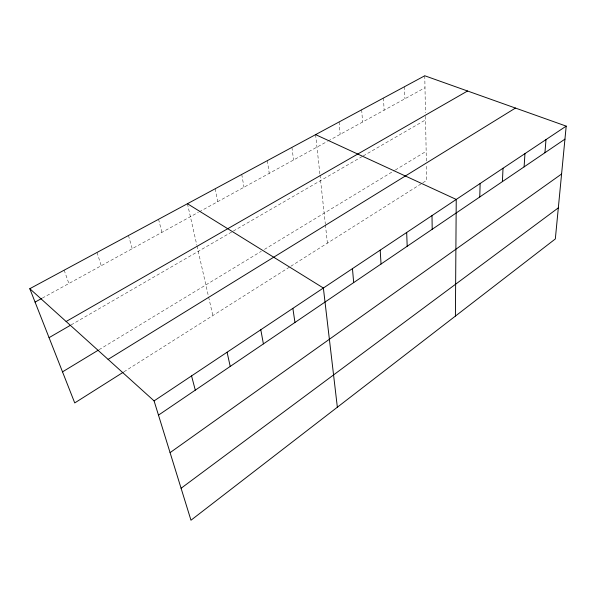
<?xml version="1.0" encoding="UTF-8"?>
<svg xmlns="http://www.w3.org/2000/svg" width="596" height="596" viewBox="0 0 596 596"><rect width="100%" height="100%" fill="white"/><g stroke="black" fill="none" stroke-linecap="round" stroke-linejoin="round"><path stroke-width="0.45" stroke-dasharray="2.98 2.23" d="M123.953 371.8L290.096 266.725M290.855 266.248L422.05 183.27M422.817 182.786L426.684 180.342L426.423 166.008M99.055 349.703L261.309 251.296M264.46 249.381L394.53 170.493M395.319 170.016L426.155 151.317M71.192 324.857L232.544 231.524M233.341 231.062L362.435 156.398M363.24 155.929L425.581 119.871M42.316 298.112L198.431 212.288M199.235 211.841L327.368 141.401M328.173 140.961L424.993 87.731M64.167 270.182L68.89 283.502M97.014 252.466L101.246 265.712M128.453 235.517L132.223 248.681M158.566 219.283L161.911 232.365M187.442 203.72L196.829 245.075M197.03 245.977L208.421 296.152M208.622 297.017L212.832 315.589M215.141 188.783L217.726 201.679M241.752 174.442L243.995 187.233M267.321 160.652L269.25 173.354M291.921 147.391L293.552 159.989M315.597 134.629L319.903 174.174M320 175.09L325.312 223.895M325.409 224.789L327.405 243.131M339.087 121.964L340.182 134.353M361.697 109.776L362.554 122.053M383.489 98.027L384.115 110.2M404.505 86.703L404.915 98.765M424.777 75.774L425.455 112.815M425.514 116.339L426.341 161.412"/><path stroke-width="0.89" d="M455.411 316.081L456.238 199.436L315.597 134.629M479.765 196.985L480.138 183.501M502.406 181.616L503.024 168.243M524.107 166.873L524.957 153.619M544.938 152.732L545.996 139.583M566.2 126.121L555.33 238.944L190.973 520.226L154.081 400.892L29.8 288.702L424.777 75.774L566.2 126.121L154.081 400.892M181.095 488.258L558.318 207.877M170.076 452.64L561.588 174.002M158.484 415.136L564.941 139.144M123.178 372.291L74.738 402.926L29.8 288.702M108.099 359.388L515.466 108.055M62.52 371.859L98.273 350.18M49.058 337.656L70.395 325.312M66.134 321.505L467.555 91.002M35.067 302.098L41.511 298.551M187.442 203.72L323.375 288.017L337.351 407.224M191.554 375.905L195.294 390.142M227.083 352.221L230.22 366.428M260.802 329.737L263.402 343.899M292.867 308.363L294.96 322.466M352.452 268.632L353.681 282.593M380.188 250.141L381.045 264.021M406.681 232.477L407.187 246.267M432.003 215.596L432.197 229.281"/></g></svg>
